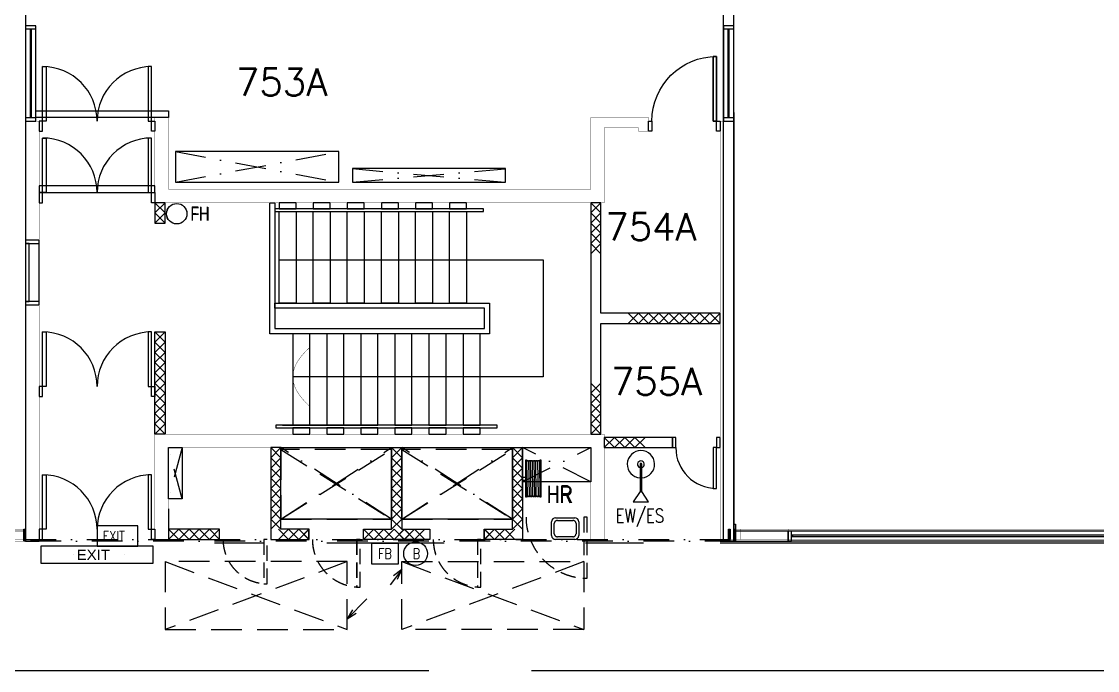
# Model space of a CAD drawing. Header units: millimetres. Extents: x -68474 to 336725, y -113450 to 40976.
# Drawn here: x 174740 to 190544, y -20125 to -10587 of the extents above; entities that cross this region are included whole.
import ezdxf

# ---------------------------------------------------------------- set-up
doc = ezdxf.new("R2010")
doc.units = ezdxf.units.MM
doc.header["$LTSCALE"] = 900
for name, pattern in [('s3152a$0$DASHDOT', [1, 0.5, -0.25, 0, -0.25]), ('s3152a$0$DASHED', [0.75, 0.5, -0.25]), ('s3152a$0$DOT', [0.25, 0, -0.25]), ('s3152a$0$HIDDEN', [0.375, 0.25, -0.125]), ('s5152a$0$DASHDOT', [1, 0.5, -0.25, 0, -0.25]), ('s5152a$0$DASHED', [0.75, 0.5, -0.25]), ('s5152a$0$HIDDEN', [0.375, 0.25, -0.125])]:
    doc.linetypes.add(name, pattern=pattern)
for name, color, linetype in [('s3152a$0$-3', 7, 'Continuous'), ('s3152a$0$-5', 7, 'Continuous'), ('s3152a$0$11', 14, 'Continuous'), ('s3152a$0$20', 7, 'Continuous'), ('s3152a$0$22', 2, 'Continuous'), ('s3152a$0$23', 7, 'Continuous'), ('s3152a$0$25', 7, 'Continuous'), ('s3152a$0$30', 7, 'Continuous'), ('s3152a$0$39', 7, 'Continuous'), ('s3152a$0$49', 7, 'Continuous'), ('s3152a$0$56', 7, 'Continuous'), ('s3152a$0$7', 7, 'Continuous'), ('s5152a$0$11', 7, 'Continuous'), ('s5152a$0$20', 7, 'Continuous'), ('s5152a$0$22', 7, 'Continuous'), ('s5152a$0$23', 7, 'Continuous'), ('s5152a$0$25', 7, 'Continuous'), ('s5152a$0$30', 7, 'Continuous'), ('s5152a$0$48', 2, 'Continuous'), ('s5152a$0$49', 7, 'Continuous'), ('s5152a$0$56', 7, 'Continuous'), ('s5152a$0$7', 7, 'Continuous'), ('s5152a$0$ROOM-NO', 4, 'Continuous')]:
    doc.layers.add(name, color=color, linetype=linetype)
doc.styles.add('s3152a$0$STANDARD', font='txt')
doc.styles.add('s5152a$0$STANDARD', font='SIMPLEX')

# ---------------------------------------------------------------- blocks, each defined once
blk = doc.blocks.new('s3152a$0$EJW')
at = {"layer": 's3152a$0$20', "color": 1, "linetype": 'Continuous'}
blk.add_lwpolyline([(0, 0), (0, 0.15), (0.025, 0.15), (0.025, 0), (0, 0), (0.025, 0.025), (0.025, 0.05), (0, 0.025), (0, 0.05), (0.025, 0.075), (0.025, 0.1), (0, 0.075), (0, 0.1), (0.025, 0.125), (0.025, 0.15), (0, 0.125)], dxfattribs=at)
blk = doc.blocks.new('s3152a$0$H1200')
at = {"layer": 's3152a$0$22', "color": 1, "linetype": 'Continuous'}
for points in [[(0, 0), (0.15, 0.15), (0.3, 0), (0.45, 0.15), (0.6, 0), (0.75, 0.15), (0.9, 0), (1.05, 0.15), (1.2, 0)], [(0, 0.15), (0.15, 0), (0.3, 0.15), (0.45, 0), (0.6, 0.15), (0.75, 0), (0.9, 0.15), (1.05, 0), (1.2, 0.15)]]:
    blk.add_lwpolyline(points, dxfattribs=at)
blk = doc.blocks.new('s3152a$0$D700B')
at = {"layer": 's3152a$0$30', "linetype": 'Continuous'}
for points in [[(0.05, 0.15), (0.1, 0.15), (0.1, 0.75), (0.05, 0.75)], [(0, 0), (0.05, 0), (0.05, 0.15), (0, 0.15)], [(0.65, 0), (0.7, 0), (0.7, 0.15), (0.65, 0.15)]]:
    blk.add_lwpolyline(points, close=True, dxfattribs=at)
blk.add_arc((0.05, 0.15), 0.6, 0, 90, dxfattribs=at)
blk = doc.blocks.new('s3152a$0$H900')
at = {"layer": 's3152a$0$22', "color": 1, "linetype": 'Continuous'}
for points in [[(0, 0), (0.15, 0.15), (0.3, 0), (0.45, 0.15), (0.6, 0), (0.75, 0.15), (0.9, 0)], [(0, 0.15), (0.15, 0), (0.3, 0.15), (0.45, 0), (0.6, 0.15), (0.75, 0), (0.9, 0.15)]]:
    blk.add_lwpolyline(points, dxfattribs=at)
blk = doc.blocks.new('s3152a$0$D1700B')
at = {"layer": 's3152a$0$30', "color": 14, "linetype": 'Continuous'}
for points in [[(0, 0), (0.05, 0), (0.05, 0.95), (0.1, 0.95), (0.1, 0.15), (0, 0.15), (0, 0)], [(1.7, 0), (1.65, 0), (1.65, 0.95), (1.6, 0.95), (1.6, 0.15), (1.7, 0.15), (1.7, 0)]]:
    blk.add_lwpolyline(points, dxfattribs=at)
for centre, start, end in [((0.05, 0.15), 0, 90), ((1.650003, 0.15), 90, 180)]:
    blk.add_arc(centre, 0.800001, start, end, dxfattribs=at)
blk = doc.blocks.new('s3152a$0$H750')
at = {"layer": 's3152a$0$22', "color": 11, "linetype": 'Continuous'}
for points in [[(0, 0.15), (0.15, 0), (0.3, 0.15), (0.45, 0), (0.6, 0.15), (0.75, 0)], [(0, 0), (0.15, 0.15), (0.3, 0), (0.45, 0.15), (0.6, 0), (0.75, 0.15)]]:
    blk.add_lwpolyline(points, dxfattribs=at)
blk = doc.blocks.new('s3152a$0$H450')
at = {"layer": 's3152a$0$22', "color": 1, "linetype": 'Continuous'}
for points in [[(0, 0.15), (0.15, 0), (0.3, 0.15), (0.45, 0)], [(0, 0), (0.15, 0.15), (0.3, 0), (0.45, 0.15)]]:
    blk.add_lwpolyline(points, dxfattribs=at)
blk = doc.blocks.new('s3152a$0$EXIT')
at = {"layer": 's3152a$0$39', "color": 1, "linetype": 'Continuous'}
blk.add_lwpolyline([(-0.825, -0.25), (0.825, -0.25), (0.825, 0), (-0.825, 0)], close=True, dxfattribs=at)
at = {"layer": 's3152a$0$39', "color": 1, "linetype": 's3152a$0$DOT'}
for centre in [(-0.375001, -0.125), (0.375001, -0.125)]:
    blk.add_circle(centre, 0.025, dxfattribs=at)
at = {"layer": 's3152a$0$39', "color": 1, "linetype": 'Continuous', "style": 's3152a$0$STANDARD', "width": 1.1}
blk.add_text('EXIT', height=0.15, dxfattribs=at).set_placement((-0.3001, -0.2))
blk = doc.blocks.new('s3152a$0$CSINK')
at = {"layer": 's3152a$0$49', "color": 2, "linetype": 'Continuous'}
for p, q in [((0.075, 0.4), (0.425, 0.4)), ((0, 0.075), (0, 0.325)), ((0.05, 0.1062), (0.05, 0.2938)), ((0.11, 0.35), (0.39, 0.35)), ((0.45, 0.2938), (0.45, 0.1062)), ((0.5, 0.325), (0.5, 0.075)), ((0.425, 0), (0.075, 0)), ((0.39, 0.05), (0.11, 0.05))]:
    blk.add_line(p, q, dxfattribs=at)
for points in [[(0.11, 0.350001, 0.03065), (0.102177, 0.349519, 0.030839), (0.094471, 0.348084, 0.030964), (0.08706, 0.345725, 0.031496), (0.08, 0.342465, 0.031724), (0.0735, 0.338393, 0.032492), (0.067574, 0.333525, 0.032773), (0.06242, 0.328016, 0.033593), (0.058039, 0.321876, 0.033855), (0.054579, 0.315296, 0.034491), (0.052045, 0.308309, 0.03465), (0.050517, 0.301101, 0.034891), (0.05, 0.29375)], [(0.450001, 0.29375, 0.034891), (0.449484, 0.301101, 0.03465), (0.447956, 0.308309, 0.034491), (0.445422, 0.315296, 0.033855), (0.441962, 0.321876, 0.033593), (0.437581, 0.328016, 0.032773), (0.432427, 0.333525, 0.032492), (0.426501, 0.338393, 0.031724), (0.420001, 0.342465, 0.031496), (0.412941, 0.345725, 0.030964), (0.40553, 0.348084, 0.030839), (0.397824, 0.349519, 0.03065), (0.390001, 0.350001)], [(0.05, 0.10625, 0.034891), (0.050517, 0.0989, 0.03465), (0.052045, 0.091692, 0.034491), (0.054579, 0.084704, 0.033855), (0.058039, 0.078125, 0.033593), (0.06242, 0.071985, 0.032773), (0.067574, 0.066475, 0.032492), (0.0735, 0.061608, 0.031724), (0.08, 0.057536, 0.031496), (0.08706, 0.054276, 0.030964), (0.094471, 0.051917, 0.030839), (0.102177, 0.050482, 0.03065), (0.11, 0.05)], [(0.390001, 0.05, 0.03065), (0.397824, 0.050482, 0.030839), (0.40553, 0.051917, 0.030964), (0.412941, 0.054276, 0.031496), (0.420001, 0.057536, 0.031724), (0.426501, 0.061608, 0.032492), (0.432427, 0.066475, 0.032773), (0.437581, 0.071985, 0.033593), (0.441962, 0.078125, 0.033855), (0.445422, 0.084704, 0.034491), (0.447956, 0.091692, 0.03465), (0.449484, 0.0989, 0.034891), (0.450001, 0.10625)]]:
    blk.add_lwpolyline(points, format="xyb", dxfattribs=at)
for centre, start, end in [((0.075, 0.325001), 90, 180), ((0.425001, 0.325001), 0, 90), ((0.075, 0.075), 180, 270), ((0.425001, 0.075), 270, 0)]:
    blk.add_arc(centre, 0.075, start, end, dxfattribs=at)
blk = doc.blocks.new('s3152a$0$HR')
at = {"layer": 's3152a$0$56', "color": 1, "linetype": 's3152a$0$HIDDEN'}
for p, q in [((-0.3, 0), (0.3, 0)), ((0.249, -0.0595), (-0.2491, -0.0671)), ((0.249, -0.0863), (-0.2491, -0.0939)), ((0.249, -0.1131), (-0.2491, -0.1207)), ((0.249, -0.1399), (-0.2491, -0.1475)), ((0.249, -0.1667), (-0.2491, -0.1743)), ((-0.2491, -0.201), (0.249, -0.1934)), ((0.249, -0.2202), (-0.2491, -0.2278)), ((0.249, -0.247), (-0.2491, -0.2546))]:
    blk.add_line(p, q, dxfattribs=at)
for points in [[(-0.275, -0.0575), (-0.275, -0.045), (0.275, -0.045), (0.275, -0.0575)], [(0.02, -0.0001), (0.02, -0.045), (-0.03, -0.045), (-0.03, -0.0001)], [(0.275, -0.2575), (0.275, -0.27), (-0.275, -0.27), (-0.275, -0.2575)]]:
    blk.add_lwpolyline(points, close=True, dxfattribs=at)
for centre, start, end in [((-0.2491, -0.08055), 89.999978, 269.999972), ((-0.2491, -0.107336), 89.999978, 269.999972), ((-0.2491, -0.134122), 89.999978, 269.999972), ((-0.2491, -0.160907), 89.999978, 269.999972), ((0.249, -0.07295), 270.000028, 90.000022), ((0.249, -0.099736), 270.000028, 90.000022), ((0.249, -0.126522), 270.000028, 90.000022), ((0.249, -0.153307), 270.000028, 90.000022), ((-0.2491, -0.187693), 89.999978, 269.999972), ((-0.2491, -0.214479), 89.999978, 269.999972), ((-0.2491, -0.241265), 89.999978, 269.999972), ((0.249, -0.180093), 270.000028, 90.000022), ((0.249, -0.206879), 270.000028, 90.000022), ((0.249, -0.233665), 270.000028, 90.000022)]:
    blk.add_arc(centre, 0.013393, start, end, dxfattribs=at)
blk = doc.blocks.new('s3152a$0$ARROW')
at = {"layer": 's3152a$0$25', "color": 10, "linetype": 'Continuous', "const_width": 0.005}
blk.add_lwpolyline([(-0.433, 0.25, 0.071801), (-0.238084, 0.077755, 0.141961), (0, 0, 0.141961), (0.238084, 0.077755, 0.071801), (0.433, 0.25)], format="xyb", dxfattribs=at)
blk = doc.blocks.new('s3152a$0$CHAT15')
at = {"layer": 's3152a$0$22', "color": 14, "linetype": 'Continuous'}
for points in [[(0, 0), (0.15, 0.15), (0.3, 0), (0.45, 0.15), (0.6, 0), (0.75, 0.15)], [(0, 0.15), (0.15, 0), (0.3, 0.15), (0.45, 0), (0.6, 0.15), (0.75, 0)]]:
    blk.add_lwpolyline(points, dxfattribs=at)
blk = doc.blocks.new('s3152a$0$H1350')
at = {"layer": 's3152a$0$22', "color": 1, "linetype": 'Continuous'}
for points in [[(0, 0), (0.15, 0.15), (0.3, 0), (0.45, 0.15), (0.6, 0), (0.75, 0.15), (0.9, 0), (1.05, 0.15), (1.2, 0), (1.35, 0.15)], [(0, 0.15), (0.15, 0), (0.3, 0.15), (0.45, 0), (0.6, 0.15), (0.75, 0), (0.9, 0.15), (1.05, 0), (1.2, 0.15), (1.35, 0)]]:
    blk.add_lwpolyline(points, dxfattribs=at)
blk = doc.blocks.new('s3152a$0$FH')
at = {"layer": 's3152a$0$56', "color": 1, "linetype": 'Continuous'}
blk.add_circle((0, 0), 0.15, dxfattribs=at)
at = {"layer": 's3152a$0$56', "color": 1, "linetype": 'Continuous', "style": 's3152a$0$STANDARD', "width": 0.8}
blk.add_text('FH', height=0.2, dxfattribs=at).set_placement((0.2, -0.1))
blk = doc.blocks.new('s3152a$0$H300')
at = {"layer": 's3152a$0$22', "color": 1, "linetype": 'Continuous'}
for points in [[(0, 0), (0.15, 0.15), (0.3, 0)], [(0, 0.15), (0.15, 0), (0.3, 0.15)]]:
    blk.add_lwpolyline(points, dxfattribs=at)
blk = doc.blocks.new('s3152a$0$WIN')
at = {"layer": 's3152a$0$23', "color": 14, "linetype": 'Continuous'}
for points in [[(0, 0), (1.4, 0), (1.4, 0.15), (0, 0.15)], [(0.05, 0), (1.35, 0), (1.35, 0.15), (0.05, 0.15)], [(0.05, 0.08), (1.35, 0.08), (1.35, 0.07), (0.05, 0.07)]]:
    blk.add_lwpolyline(points, close=True, dxfattribs=at)
blk = doc.blocks.new('s3152a$0$D1050B')
at = {"layer": 's3152a$0$30', "linetype": 'Continuous'}
for points in [[(0.05, 0.15), (0.1, 0.15), (0.1, 1.1), (0.05, 1.1)], [(0, 0), (0.05, 0), (0.05, 0.15), (0, 0.15)], [(1, 0), (1.05, 0), (1.05, 0.15), (1, 0.15)]]:
    blk.add_lwpolyline(points, close=True, dxfattribs=at)
blk.add_arc((0.05, 0.15), 0.95, 0, 90, dxfattribs=at)
blk = doc.blocks.new('s3152a')
at = {"layer": 's3152a$0$-3', "color": 92, "linetype": 'Continuous'}
blk.add_line((185200, -11925), (185200, -18225), dxfattribs=at)
at = {"layer": 's3152a$0$-5', "color": 144, "linetype": 'Continuous'}
for p, q in [((196550, -18075), (186050, -18075)), ((196550, -18138), (186050, -18138)), ((196550, -18162), (186050, -18162)), ((186070, -18162), (186070, -18138)), ((196550, -18225), (186000, -18225))]:
    blk.add_line(p, q, dxfattribs=at)
blk.add_lwpolyline([(186000, -18225), (186050, -18225), (186050, -18075), (186000, -18075)], close=True, dxfattribs=at)
at = {"layer": 's3152a$0$11', "color": 14, "linetype": 'Continuous'}
for p, q in [((174800, -10275), (174800, -18225)), ((185050, -18200), (185050, -10275)), ((185200, -18075), (185200, -10275)), ((186000, -18075), (185200, -18075)), ((186000, -18225), (186000, -18075)), ((174800, -18200), (175000, -18200)), ((174800, -18225), (175000, -18225)), ((185000, -18225), (186000, -18225))]:
    blk.add_line(p, q, dxfattribs=at)
at = {"layer": 's3152a$0$11', "color": 4, "linetype": 'Continuous'}
blk.add_line((174800, -10275), (174800, -18225), dxfattribs=at)
at = {"layer": 's3152a$0$11', "color": 14, "linetype": 's3152a$0$DASHDOT'}
for p, q in [((177000, -12950), (179400, -12500)), ((177000, -12500), (179400, -12950)), ((179600, -12950), (181850, -12750)), ((179600, -12750), (181850, -12950))]:
    blk.add_line(p, q, dxfattribs=at)
at = {"layer": 's3152a$0$11', "color": 14, "linetype": 'Continuous', "const_width": 5}
for points in [[(183950, -12200), (183950, -12000), (183100, -12000), (183100, -13050), (182100, -13050), (181950, -13050), (176900, -13050), (176900, -12000), (176700, -12000), (176700, -13250), (183300, -13250), (183300, -12150), (183800, -12150), (183800, -12200), (183950, -12200)], [(174775, -18225), (174775, -18075), (174050, -18075), (174050, -18225), (174775, -18225)]]:
    blk.add_lwpolyline(points, dxfattribs=at)
for points in [[(174800, -13800), (175000, -13800), (175000, -12050), (174800, -12050)], [(174800, -18200), (175000, -18200), (175000, -14750), (174800, -14750)], [(176700, -18200), (176900, -18200), (176900, -16850), (183100, -16850), (183100, -18200), (183300, -18200), (183300, -16650), (176700, -16650)]]:
    blk.add_lwpolyline(points, close=True, dxfattribs=at)
at = {"layer": 's3152a$0$11', "color": 2, "linetype": 'Continuous'}
for points in [[(177000, -12950), (179400, -12950), (179400, -12500), (177000, -12500)], [(179600, -12950), (181850, -12950), (181850, -12750), (179600, -12750)]]:
    blk.add_lwpolyline(points, close=True, dxfattribs=at)
at = {"layer": 's3152a$0$11', "color": 14, "linetype": 'Continuous'}
for points in [[(176850, -13250), (176700, -13250), (176700, -13550), (176850, -13550)], [(183250, -13250), (183100, -13250), (183100, -16650), (183250, -16650), (183250, -15025), (185000, -15025), (185000, -14875), (183250, -14875)], [(176700, -15150), (176850, -15150), (176850, -16650), (176700, -16650)], [(183300, -16850), (184300, -16850), (184300, -16700), (183300, -16700)], [(178550, -18200), (178963, -18200), (178963, -18050), (178550, -18050), (178550, -16850), (178400, -16850), (178400, -18050), (178400, -18050), (178400, -18200), (178400, -18200)], [(180738, -18200), (179763, -18200), (179763, -18050), (180175, -18050), (180175, -18050), (180175, -16850), (180325, -16850), (180325, -18050), (180738, -18050)], [(181950, -18200), (181538, -18200), (181538, -18050), (181950, -18050), (181950, -16850), (182100, -16850), (182100, -18050), (182100, -18050), (182100, -18200), (182100, -18200)], [(176900, -18200), (177650, -18200), (177650, -18050), (176900, -18050)]]:
    blk.add_lwpolyline(points, close=True, dxfattribs=at)
at = {"layer": 's3152a$0$20', "color": 14, "linetype": 'Continuous', "const_width": 5}
blk.add_lwpolyline([(185225, -18225), (198775, -18225), (198775, -18075), (185225, -18075)], close=True, dxfattribs=at)
at = {"layer": 's3152a$0$22', "color": 14, "linetype": 'Continuous'}
for points in [[(183300, -16850), (183450, -16700), (183600, -16850), (183750, -16700), (183900, -16850)], [(183300, -16700), (183450, -16850), (183600, -16700), (183750, -16850), (183900, -16700)]]:
    blk.add_lwpolyline(points, dxfattribs=at)
at = {"layer": 's3152a$0$23', "color": 14, "linetype": 'Continuous'}
blk.add_line((175000, -14700), (175000, -13850), dxfattribs=at)
at = {"layer": 's3152a$0$23', "color": 14, "linetype": 's3152a$0$DASHDOT'}
for p, q in [((177100, -17600), (176900, -16850)), ((177100, -16850), (176900, -17600)), ((180175, -17900), (178550, -16850)), ((178550, -17900), (180175, -16850)), ((181950, -17900), (180325, -16850)), ((180325, -17900), (181950, -16850)), ((183100, -17350), (182100, -16850)), ((182100, -17350), (183100, -16850))]:
    blk.add_line(p, q, dxfattribs=at)
at = {"layer": 's3152a$0$23', "color": 14, "linetype": 'Continuous'}
for points in [[(174800, -13850), (175000, -13850), (175000, -13800), (174800, -13800)], [(174800, -14700), (174850, -14700), (174850, -13850), (174800, -13850)], [(174800, -14750), (175000, -14750), (175000, -14700), (174800, -14700)]]:
    blk.add_lwpolyline(points, close=True, dxfattribs=at)
at = {"layer": 's3152a$0$23', "color": 2, "linetype": 'Continuous'}
for points in [[(176900, -16850), (177100, -16850), (177100, -17600), (176900, -17600)], [(178550, -16850), (180175, -16850), (180175, -17900), (178550, -17900)], [(180325, -16850), (181950, -16850), (181950, -17900), (180325, -17900)], [(182100, -16850), (183100, -16850), (183100, -17350), (182100, -17350)]]:
    blk.add_lwpolyline(points, close=True, dxfattribs=at)
at = {"layer": 's3152a$0$25', "color": 14, "linetype": 'Continuous'}
blk.add_line((178575, -16520), (179863, -16520), dxfattribs=at)
at = {"layer": 's3152a$0$25', "color": 2, "linetype": 's3152a$0$DASHED'}
for p, q in [((178550, -17900), (180175, -16875)), ((178550, -16875), (180175, -17900)), ((180325, -17900), (181950, -16875)), ((180325, -16875), (181950, -17900))]:
    blk.add_line(p, q, dxfattribs=at)
at = {"layer": 's3152a$0$25', "color": 10, "linetype": 'Continuous'}
for points in [[(178385, -13250), (178460, -13250), (178460, -15100), (181540, -15100), (181540, -14800), (178460, -14800), (178460, -14725), (181615, -14725), (181615, -15175), (178385, -15175)], [(178775, -13250), (178525, -13250), (178525, -13340), (178775, -13340)], [(179275, -13250), (179025, -13250), (179025, -13340), (179275, -13340)], [(179775, -13250), (179525, -13250), (179525, -13340), (179775, -13340)], [(180275, -13250), (180025, -13250), (180025, -13340), (180275, -13340)], [(180775, -13250), (180525, -13250), (180525, -13340), (180775, -13340)], [(181275, -13250), (181025, -13250), (181025, -13340), (181275, -13340)], [(178460, -13380), (181525, -13380), (181525, -13340), (178460, -13340)], [(178525, -13380), (178775, -13380), (178775, -14725), (178525, -14725)], [(179025, -13380), (179275, -13380), (179275, -14725), (179025, -14725)], [(179525, -13380), (179775, -13380), (179775, -14725), (179525, -14725)], [(180025, -13380), (180275, -13380), (180275, -14725), (180025, -14725)], [(180525, -13380), (180775, -13380), (180775, -14725), (180525, -14725)], [(181025, -13380), (181275, -13380), (181275, -14725), (181025, -14725)], [(178725, -16520), (178975, -16520), (178975, -15175), (178725, -15175)], [(179225, -16520), (179475, -16520), (179475, -15175), (179225, -15175)], [(179725, -16520), (179975, -16520), (179975, -15175), (179725, -15175)], [(180225, -16520), (180475, -16520), (180475, -15175), (180225, -15175)], [(180725, -16520), (180975, -16520), (180975, -15175), (180725, -15175)], [(181225, -16520), (181475, -16520), (181475, -15175), (181225, -15175)], [(181725, -16520), (178475, -16520), (178475, -16560), (181725, -16560)], [(178725, -16650), (178975, -16650), (178975, -16560), (178725, -16560)], [(179225, -16650), (179475, -16650), (179475, -16560), (179225, -16560)], [(179725, -16650), (179975, -16650), (179975, -16560), (179725, -16560)], [(180225, -16650), (180475, -16650), (180475, -16560), (180225, -16560)], [(180725, -16650), (180975, -16650), (180975, -16560), (180725, -16560)], [(181225, -16650), (181475, -16650), (181475, -16560), (181225, -16560)]]:
    blk.add_lwpolyline(points, close=True, dxfattribs=at)
blk.add_lwpolyline([(178525, -14090), (182400, -14090), (182400, -15810), (178725, -15810)], dxfattribs=at)
at = {"layer": 's3152a$0$25', "color": 2, "linetype": 's3152a$0$DASHED'}
for points in [[(180175, -16875), (178550, -16875), (178550, -17900), (180175, -17900)], [(181950, -16875), (180325, -16875), (180325, -17900), (181950, -17900)]]:
    blk.add_lwpolyline(points, close=True, dxfattribs=at)
at = {"layer": 's3152a$0$30', "color": 14, "linetype": 'Continuous'}
blk.add_line((176900, -17750), (176900, -18200), dxfattribs=at)
at = {"layer": 's3152a$0$30', "color": 7, "linetype": 's3152a$0$HIDDEN'}
blk.add_lwpolyline([(183050, -17870), (183000, -17870), (183000, -18770), (183050, -18770)], close=True, dxfattribs=at)
at = {"layer": 's3152a$0$30', "color": 14, "linetype": 's3152a$0$HIDDEN'}
for points in [[(178350, -18850), (178350, -18200), (178300, -18200), (178300, -18850)], [(179713, -18900), (179713, -18200), (179663, -18200), (179663, -18900)], [(181488, -18900), (181488, -18200), (181438, -18200), (181438, -18900)]]:
    blk.add_lwpolyline(points, close=True, dxfattribs=at)
at = {"layer": 's3152a$0$30', "color": 7, "linetype": 's3152a$0$HIDDEN'}
blk.add_arc((183050, -17870), 900, 180, 270, dxfattribs=at)
at = {"layer": 's3152a$0$30', "color": 14, "linetype": 's3152a$0$HIDDEN'}
for centre, radius in [((178350, -18200), 650), ((179713, -18200), 700), ((181488, -18200), 700)]:
    blk.add_arc(centre, radius, 180, 270, dxfattribs=at)
at = {"layer": 's3152a$0$7', "color": 1, "linetype": 's3152a$0$DASHDOT'}
blk.add_lwpolyline([(174775, -18050), (174800, -18050), (174800, -18200), (185200, -18200), (185200, -17975), (185225, -17975), (185225, -18225), (174775, -18225)], close=True, dxfattribs=at)
at = {"zscale": 1000}
for name, p, xscale, yscale, rotation in [('s3152a$0$WIN', (174950, -12050), 999.9979999999996, 999.9979999999996, 90), ('s3152a$0$WIN', (185200, -12050), 999.9979999999996, 999.9979999999996, 90), ('s3152a$0$D1050B', (185000, -12200), 999.9980000000214, -999.9979999999996, 180), ('s3152a$0$H300', (176850, -13550), 999.9979999999996, 999.9979999999996, 90), ('s3152a$0$CHAT15', (183100, -13250), 999.9979999999996, 999.9979999999996, 270), ('s3152a$0$CHAT15', (176700, -15150), 999.9979999999996, 999.9979999999996, 270), ('s3152a$0$ARROW', (178725, -15810), 999.9979999999996, 999.9979999999996, 270), ('s3152a$0$CHAT15', (176850, -16650), 999.9979999999996, 999.9979999999996, 90), ('s3152a$0$CHAT15', (183250, -16650), 999.9979999999996, 999.9979999999996, 90), ('s3152a$0$D700B', (185000, -16700), 999.9980000000214, 999.9980000000214, 180), ('s3152a$0$H1200', (178550, -18050), 999.9979999999996, 999.9979999999996, 90), ('s3152a$0$H1200', (180325, -18050), 999.9979999999996, 999.9979999999996, 90), ('s3152a$0$H1200', (182100, -18050), 999.9979999999996, 999.9979999999996, 90), ('s3152a$0$HR', (182100, -17305), 999.9979999999996, 999.9979999999996, 90), ('s3152a$0$H450', (178963, -18050), 999.9980000000214, 999.9980000000214, 180)]:
    blk.add_blockref(name, p, dxfattribs=dict(at, xscale=xscale, yscale=yscale, rotation=rotation))
for name, p, xscale, yscale in [('s3152a$0$D1700B', (175000, -12200), 999.9980000000214, 999.9980000000214), ('s3152a$0$D1700B', (175000, -13250), 999.9980000000214, 999.9980000000214), ('s3152a$0$FH', (177020, -13412), 999.9980000000214, 999.9980000000214), ('s3152a$0$H1350', (183650, -15025), 999.9980000000214, 999.9980000000214), ('s3152a$0$D1700B', (175000, -16100), 999.9980000000214, 999.9980000000214), ('s3152a$0$D1700B', (175000, -18200), 999.9980000000214, 999.9980000000214), ('s3152a$0$CSINK', (182525, -18200), 799.9969999999739, 799.9969999999739), ('s3152a$0$EJW', (174775, -18200), 999.9980000000214, 999.9980000000214), ('s3152a$0$EJW', (174775, -18200), 999.9980000000214, 999.9980000000214), ('s3152a$0$EJW', (174775, -18225), 999.9979999999999, 999.9979999999999), ('s3152a$0$H750', (176900, -18200), 999.9980000000214, 999.9980000000214), ('s3152a$0$H900', (179763, -18200), 999.9980000000214, 999.9980000000214), ('s3152a$0$H450', (181538, -18200), 999.9980000000214, 999.9980000000214), ('s3152a$0$EJW', (185125, -18200), 999.9980000000214, 999.9980000000214), ('s3152a$0$EJW', (185200, -18200), 999.9980000000214, 999.9980000000214), ('s3152a$0$EJW', (185200, -18225), 999.9979999999999, 999.9979999999999), ('s3152a$0$EXIT', (175850, -18300), 999.9980000000214, 999.9980000000214)]:
    blk.add_blockref(name, p, dxfattribs=dict(at, xscale=xscale, yscale=yscale))
at = {"layer": 's3152a$0$56', "color": 1, "linetype": 'Continuous', "style": 's3152a$0$STANDARD', "width": 0.8}
blk.add_text('HR', height=250, dxfattribs=at).set_placement((182455, -17662))
blk = doc.blocks.new('s5152a$0$EXIT')
at = {"layer": 's5152a$0$56', "color": 1, "linetype": 'Continuous'}
blk.add_lwpolyline([(0, 0), (0.6, 0), (0.6, 0.3), (0, 0.3)], close=True, dxfattribs=at)
at = {"layer": 's5152a$0$56', "color": 1, "linetype": 'Continuous', "style": 's5152a$0$STANDARD', "width": 0.8}
blk.add_text('EXIT', height=0.15, dxfattribs=at).set_placement((0.0816, 0.0747))
blk = doc.blocks.new('s5152a$0$FBB')
at = {"layer": 's5152a$0$56', "color": 1, "linetype": 'Continuous'}
blk.add_lwpolyline([(0, 0), (0.4, 0), (0.4, 0.3), (0, 0.3)], close=True, dxfattribs=at)
blk.add_circle((0.649901, 0.1497), 0.175, dxfattribs=at)
at = {"layer": 's5152a$0$56', "color": 1, "linetype": 'Continuous', "style": 's5152a$0$STANDARD', "width": 0.8}
for s, p in [('FB', (0.1007, 0.0747)), ('B', (0.6102, 0.0747))]:
    blk.add_text(s, height=0.15, dxfattribs=at).set_placement(p)
blk = doc.blocks.new('s5152a$0$CSINK')
at = {"layer": 's5152a$0$49', "color": 2, "linetype": 'Continuous'}
for p, q in [((0.075, 0.4), (0.425, 0.4)), ((0, 0.075), (0, 0.325)), ((0.05, 0.1062), (0.05, 0.2938)), ((0.11, 0.35), (0.39, 0.35)), ((0.45, 0.2938), (0.45, 0.1062)), ((0.5, 0.325), (0.5, 0.075)), ((0.425, 0), (0.075, 0)), ((0.39, 0.05), (0.11, 0.05))]:
    blk.add_line(p, q, dxfattribs=at)
for points in [[(0.11, 0.350001, 0.03065), (0.102177, 0.349519, 0.030839), (0.094471, 0.348084, 0.030964), (0.08706, 0.345725, 0.031496), (0.08, 0.342465, 0.031724), (0.0735, 0.338393, 0.032492), (0.067574, 0.333525, 0.032773), (0.06242, 0.328016, 0.033593), (0.058039, 0.321876, 0.033855), (0.054579, 0.315296, 0.034491), (0.052045, 0.308309, 0.03465), (0.050517, 0.301101, 0.034891), (0.05, 0.29375)], [(0.450001, 0.29375, 0.034891), (0.449484, 0.301101, 0.03465), (0.447956, 0.308309, 0.034491), (0.445422, 0.315296, 0.033855), (0.441962, 0.321876, 0.033593), (0.437581, 0.328016, 0.032773), (0.432427, 0.333525, 0.032492), (0.426501, 0.338393, 0.031724), (0.420001, 0.342465, 0.031496), (0.412941, 0.345725, 0.030964), (0.40553, 0.348084, 0.030839), (0.397824, 0.349519, 0.03065), (0.390001, 0.350001)], [(0.05, 0.10625, 0.034891), (0.050517, 0.0989, 0.03465), (0.052045, 0.091692, 0.034491), (0.054579, 0.084704, 0.033855), (0.058039, 0.078125, 0.033593), (0.06242, 0.071985, 0.032773), (0.067574, 0.066475, 0.032492), (0.0735, 0.061608, 0.031724), (0.08, 0.057536, 0.031496), (0.08706, 0.054276, 0.030964), (0.094471, 0.051917, 0.030839), (0.102177, 0.050482, 0.03065), (0.11, 0.05)], [(0.390001, 0.05, 0.03065), (0.397824, 0.050482, 0.030839), (0.40553, 0.051917, 0.030964), (0.412941, 0.054276, 0.031496), (0.420001, 0.057536, 0.031724), (0.426501, 0.061608, 0.032492), (0.432427, 0.066475, 0.032773), (0.437581, 0.071985, 0.033593), (0.441962, 0.078125, 0.033855), (0.445422, 0.084704, 0.034491), (0.447956, 0.091692, 0.03465), (0.449484, 0.0989, 0.034891), (0.450001, 0.10625)]]:
    blk.add_lwpolyline(points, format="xyb", dxfattribs=at)
for centre, start, end in [((0.075, 0.325001), 90, 180), ((0.425001, 0.325001), 0, 90), ((0.075, 0.075), 180, 270), ((0.425001, 0.075), 270, 0)]:
    blk.add_arc(centre, 0.075, start, end, dxfattribs=at)
blk = doc.blocks.new('s5152a$0$ARROW')
at = {"layer": 's5152a$0$25', "color": 10, "linetype": 'Continuous', "const_width": 0.005}
blk.add_lwpolyline([(-0.433, 0.25, 0.071801), (-0.238084, 0.077755, 0.141961), (0, 0, 0.141961), (0.238084, 0.077755, 0.071801), (0.433, 0.25)], format="xyb", dxfattribs=at)
blk = doc.blocks.new('s5152a$0$CHAT15')
at = {"layer": 's5152a$0$22', "color": 14, "linetype": 'Continuous'}
for points in [[(0, 0), (0.15, 0.15), (0.3, 0), (0.45, 0.15), (0.6, 0), (0.75, 0.15)], [(0, 0.15), (0.15, 0), (0.3, 0.15), (0.45, 0), (0.6, 0.15), (0.75, 0)]]:
    blk.add_lwpolyline(points, dxfattribs=at)
blk = doc.blocks.new('s5152a$0$D1700B')
at = {"layer": 's5152a$0$30', "color": 14, "linetype": 'Continuous'}
for points in [[(0, 0), (0.05, 0), (0.05, 0.95), (0.1, 0.95), (0.1, 0.15), (0, 0.15), (0, 0)], [(1.7, 0), (1.65, 0), (1.65, 0.95), (1.6, 0.95), (1.6, 0.15), (1.7, 0.15), (1.7, 0)]]:
    blk.add_lwpolyline(points, dxfattribs=at)
for centre, start, end in [((0.05, 0.15), 0, 90), ((1.650003, 0.15), 90, 180)]:
    blk.add_arc(centre, 0.800001, start, end, dxfattribs=at)
blk = doc.blocks.new('s5152a$0$EJW')
at = {"layer": 's5152a$0$20', "color": 1, "linetype": 'Continuous'}
blk.add_lwpolyline([(0, 0), (0, 0.15), (0.025, 0.15), (0.025, 0), (0, 0), (0.025, 0.025), (0.025, 0.05), (0, 0.025), (0, 0.05), (0.025, 0.075), (0.025, 0.1), (0, 0.075), (0, 0.1), (0.025, 0.125), (0.025, 0.15), (0, 0.125)], dxfattribs=at)
blk = doc.blocks.new('s5152a$0$H750')
at = {"layer": 's5152a$0$22', "color": 11, "linetype": 'Continuous'}
for points in [[(0, 0.15), (0.15, 0), (0.3, 0.15), (0.45, 0), (0.6, 0.15), (0.75, 0)], [(0, 0), (0.15, 0.15), (0.3, 0), (0.45, 0.15), (0.6, 0), (0.75, 0.15)]]:
    blk.add_lwpolyline(points, dxfattribs=at)
blk = doc.blocks.new('s5152a$0$H1200')
at = {"layer": 's5152a$0$22', "color": 1, "linetype": 'Continuous'}
for points in [[(0, 0), (0.15, 0.15), (0.3, 0), (0.45, 0.15), (0.6, 0), (0.75, 0.15), (0.9, 0), (1.05, 0.15), (1.2, 0)], [(0, 0.15), (0.15, 0), (0.3, 0.15), (0.45, 0), (0.6, 0.15), (0.75, 0), (0.9, 0.15), (1.05, 0), (1.2, 0.15)]]:
    blk.add_lwpolyline(points, dxfattribs=at)
blk = doc.blocks.new('s5152a$0$HR')
at = {"layer": 's5152a$0$56', "color": 1, "linetype": 's5152a$0$HIDDEN'}
for p, q in [((-0.3, 0), (0.3, 0)), ((0.249, -0.0595), (-0.2491, -0.0671)), ((0.249, -0.0863), (-0.2491, -0.0939)), ((0.249, -0.1131), (-0.2491, -0.1207)), ((0.249, -0.1399), (-0.2491, -0.1475)), ((0.249, -0.1667), (-0.2491, -0.1743)), ((-0.2491, -0.201), (0.249, -0.1934)), ((0.249, -0.2202), (-0.2491, -0.2278)), ((0.249, -0.247), (-0.2491, -0.2546))]:
    blk.add_line(p, q, dxfattribs=at)
for points in [[(-0.275, -0.0575), (-0.275, -0.045), (0.275, -0.045), (0.275, -0.0575)], [(0.02, -0.0001), (0.02, -0.045), (-0.03, -0.045), (-0.03, -0.0001)], [(0.275, -0.2575), (0.275, -0.27), (-0.275, -0.27), (-0.275, -0.2575)]]:
    blk.add_lwpolyline(points, close=True, dxfattribs=at)
for centre, start, end in [((-0.2491, -0.08055), 89.999978, 269.999972), ((-0.2491, -0.107336), 89.999978, 269.999972), ((-0.2491, -0.134122), 89.999978, 269.999972), ((-0.2491, -0.160907), 89.999978, 269.999972), ((0.249, -0.07295), 270.000028, 90.000022), ((0.249, -0.099736), 270.000028, 90.000022), ((0.249, -0.126522), 270.000028, 90.000022), ((0.249, -0.153307), 270.000028, 90.000022), ((-0.2491, -0.187693), 89.999978, 269.999972), ((-0.2491, -0.214479), 89.999978, 269.999972), ((-0.2491, -0.241265), 89.999978, 269.999972), ((0.249, -0.180093), 270.000028, 90.000022), ((0.249, -0.206879), 270.000028, 90.000022), ((0.249, -0.233665), 270.000028, 90.000022)]:
    blk.add_arc(centre, 0.013393, start, end, dxfattribs=at)
blk = doc.blocks.new('s5152a$0$H900')
at = {"layer": 's5152a$0$22', "color": 1, "linetype": 'Continuous'}
for points in [[(0, 0), (0.15, 0.15), (0.3, 0), (0.45, 0.15), (0.6, 0), (0.75, 0.15), (0.9, 0)], [(0, 0.15), (0.15, 0), (0.3, 0.15), (0.45, 0), (0.6, 0.15), (0.75, 0), (0.9, 0.15)]]:
    blk.add_lwpolyline(points, dxfattribs=at)
blk = doc.blocks.new('s5152a$0$H450')
at = {"layer": 's5152a$0$22', "color": 10, "linetype": 'Continuous'}
for points in [[(0, 0), (0.15, 0.15), (0.3, 0), (0.45, 0.15)], [(0, 0.15), (0.15, 0), (0.3, 0.15), (0.45, 0)]]:
    blk.add_lwpolyline(points, dxfattribs=at)
blk = doc.blocks.new('s5152a$0$EW$ES')
at = {"layer": 's5152a$0$56', "color": 10, "linetype": 'Continuous'}
blk.add_lwpolyline([(-0.0125, 0), (-0.0125, -0.4), (0.0125, -0.4), (0.0125, 0)], dxfattribs=at)
blk.add_lwpolyline([(-0.0125, -0.4), (-0.1125, -0.55), (0.1125, -0.55), (0.0125, -0.4)], close=True, dxfattribs=at)
for radius, start, end in [(0.2, 273.58332, 266.41668), (0.05, 284.47751, 255.52249), (0.0125, 0, 180)]:
    blk.add_arc((0, 0), radius, start, end, dxfattribs=at)
at = {"layer": 's5152a$0$56', "color": 10, "linetype": 'Continuous', "style": 's5152a$0$STANDARD', "width": 0.8}
blk.add_text('EW/ES', height=0.2, dxfattribs=at).set_placement((-0.371, -0.854))
blk = doc.blocks.new('s5152a$0$D700B')
at = {"layer": 's5152a$0$30', "linetype": 'Continuous'}
for points in [[(0.05, 0.15), (0.1, 0.15), (0.1, 0.75), (0.05, 0.75)], [(0, 0), (0.05, 0), (0.05, 0.15), (0, 0.15)], [(0.65, 0), (0.7, 0), (0.7, 0.15), (0.65, 0.15)]]:
    blk.add_lwpolyline(points, close=True, dxfattribs=at)
blk.add_arc((0.05, 0.15), 0.6, 0, 90, dxfattribs=at)
blk = doc.blocks.new('s5152a$0$H1350')
at = {"layer": 's5152a$0$48', "color": 1, "linetype": 'Continuous'}
for points in [[(0, 0), (0.15, 0.15), (0.3, 0), (0.45, 0.15), (0.6, 0), (0.75, 0.15), (0.9, 0), (1.05, 0.15), (1.2, 0), (1.35, 0.15)], [(0, 0.15), (0.15, 0), (0.3, 0.15), (0.45, 0), (0.6, 0.15), (0.75, 0), (0.9, 0.15), (1.05, 0), (1.2, 0.15), (1.35, 0)]]:
    blk.add_lwpolyline(points, dxfattribs=at)
blk = doc.blocks.new('s5152a$0$WIN')
at = {"layer": 's5152a$0$23', "color": 14, "linetype": 'Continuous'}
for points in [[(0, 0), (1.4, 0), (1.4, 0.15), (0, 0.15)], [(0.05, 0), (1.35, 0), (1.35, 0.15), (0.05, 0.15)], [(0.05, 0.08), (1.35, 0.08), (1.35, 0.07), (0.05, 0.07)]]:
    blk.add_lwpolyline(points, close=True, dxfattribs=at)
blk = doc.blocks.new('s5152a$0$H300')
at = {"layer": 's5152a$0$22', "color": 1, "linetype": 'Continuous'}
for points in [[(0, 0), (0.15, 0.15), (0.3, 0)], [(0, 0.15), (0.15, 0), (0.3, 0.15)]]:
    blk.add_lwpolyline(points, dxfattribs=at)
blk = doc.blocks.new('s5152a$0$FH')
at = {"layer": 's5152a$0$56', "color": 1, "linetype": 'Continuous'}
blk.add_circle((0, 0), 0.15, dxfattribs=at)
at = {"layer": 's5152a$0$56', "color": 1, "linetype": 'Continuous', "style": 's5152a$0$STANDARD', "width": 0.8}
blk.add_text('FH', height=0.2, dxfattribs=at).set_placement((0.2, -0.1))
blk = doc.blocks.new('s5152a$0$D1050B')
at = {"layer": 's5152a$0$30', "color": 14, "linetype": 'Continuous'}
blk.add_lwpolyline([(0.05, 0.15), (0.05, 1.1), (0.1, 1.1), (0.1, 0.15), (0, 0.15), (0, 0), (0.05, 0), (0.05, 0.15)], dxfattribs=at)
blk.add_lwpolyline([(1, 0), (1.05, 0), (1.05, 0.15), (1, 0.15)], close=True, dxfattribs=at)
blk.add_arc((0.05, 0.15), 0.95, 0, 90, dxfattribs=at)

msp = doc.modelspace()

# ---------------------------------------------------------------- linework, layer by layer
at = {"layer": 's5152a$0$11', "color": 14, "linetype": 's5152a$0$DASHDOT'}
for p, q in [((177000, -12499.9997), (179400, -12949.9997)), ((177000, -12949.9997), (179400, -12499.9997)), ((179600, -12749.9997), (181850, -12949.9997)), ((179600, -12949.9997), (181850, -12749.9997))]:
    msp.add_line(p, q, dxfattribs=at)
at = {"layer": 's5152a$0$11', "color": 14, "linetype": 'Continuous', "const_width": 5}
for points in [[(183950, -12199.9997), (183950, -11999.9997), (183100, -11999.9997), (183100, -13049.9997), (182100, -13049.9997), (181950, -13049.9997), (176900, -13049.9997), (176900, -11999.9997), (176700, -11999.9997), (176700, -13249.9997), (183300, -13249.9997), (183300, -12149.9997), (183800, -12149.9997), (183800, -12199.9997), (183950, -12199.9997)], [(174775.1, -18199.9997), (174775.1, -18049.9997), (174049.9, -18050.0997), (174049.9, -18200.0997), (174775.1, -18199.9997)]]:
    msp.add_lwpolyline(points, dxfattribs=at)
for points in [[(174800, -13800.0997), (175000, -13800.0997), (175000, -12049.9997), (174800, -12049.9997)], [(185999.9, -18200.0997), (185999.9, -18050.0997), (185200, -18050.0997), (185200, -12049.9997), (185000, -12049.9997), (185000, -18200.0997)], [(174800, -18199.9997), (175000, -18199.9997), (175000, -14750.0997), (174800, -14750.0997)], [(176700, -18199.9997), (176900, -18199.9997), (176900, -16849.9997), (183100, -16849.9997), (183100, -18199.9997), (183300, -18199.9997), (183300, -16649.9997), (176700, -16649.9997)]]:
    msp.add_lwpolyline(points, close=True, dxfattribs=at)
at = {"layer": 's5152a$0$11', "color": 2, "linetype": 'Continuous'}
for points in [[(177000, -12949.9997), (179400, -12949.9997), (179400, -12499.9997), (177000, -12499.9997)], [(179600, -12949.9997), (181850, -12949.9997), (181850, -12749.9997), (179600, -12749.9997)]]:
    msp.add_lwpolyline(points, close=True, dxfattribs=at)
at = {"layer": 's5152a$0$11', "color": 14, "linetype": 'Continuous'}
for points in [[(176850, -13249.9997), (176700, -13249.9997), (176700, -13549.9997), (176850, -13549.9997)], [(183250, -13249.9997), (183100, -13249.9997), (183100, -16649.9997), (183250, -16649.9997), (183250, -15024.9997), (185000, -15025.0997), (185000, -14875.0997), (183250, -14874.9997)], [(176700, -15149.9997), (176850, -15149.9997), (176850, -16649.9997), (176700, -16649.9997)], [(183300, -16849.9997), (184300, -16849.9997), (184300, -16699.9997), (183300, -16699.9997)], [(178550, -18199.9997), (178962.5, -18199.9997), (178962.5, -18049.9997), (178550, -18049.9997), (178550, -16849.9997), (178400, -16849.9997), (178400, -18049.9997), (178400, -18049.9997), (178400, -18199.9997), (178400, -18199.9997)], [(180737.5, -18199.9997), (179762.5, -18199.9997), (179762.5, -18049.9997), (180175, -18049.9997), (180175, -18049.9997), (180175, -16849.9997), (180325, -16849.9997), (180325, -18049.9997), (180737.5, -18049.9997)], [(181950, -18199.9997), (181537.5, -18199.9997), (181537.5, -18049.9997), (181950, -18049.9997), (181950, -16849.9997), (182100, -16849.9997), (182100, -18049.9997), (182100, -18049.9997), (182100, -18199.9997), (182100, -18199.9997)], [(176900, -18199.9997), (177650, -18199.9997), (177650, -18049.9997), (176900, -18049.9997)]]:
    msp.add_lwpolyline(points, close=True, dxfattribs=at)
at = {"layer": 's5152a$0$20', "color": 14, "linetype": 'Continuous', "const_width": 5}
msp.add_lwpolyline([(185300, -18199.9997), (198775, -18199.9997), (198775, -18049.9997), (185300, -18049.9997)], close=True, dxfattribs=at)
at = {"layer": 's5152a$0$22', "color": 14, "linetype": 'Continuous'}
for points in [[(183300, -16699.9997), (183450, -16849.9997), (183600, -16699.9997), (183750, -16849.9997), (183900, -16699.9997)], [(183300, -16849.9997), (183450, -16699.9997), (183600, -16849.9997), (183750, -16699.9997), (183900, -16849.9997)]]:
    msp.add_lwpolyline(points, dxfattribs=at)
at = {"layer": 's5152a$0$23', "color": 14, "linetype": 'Continuous'}
msp.add_line((175000, -14700.0997), (175000, -13850.0997), dxfattribs=at)
at = {"layer": 's5152a$0$23', "color": 14, "linetype": 's5152a$0$DASHDOT'}
for p, q in [((177100, -16849.9997), (176900, -17599.9997)), ((177100, -17599.9997), (176900, -16849.9997)), ((178550, -17899.9997), (180175, -16849.9997)), ((180175, -17899.9997), (178550, -16849.9997)), ((180325, -17899.9997), (181950, -16849.9997)), ((181950, -17899.9997), (180325, -16849.9997)), ((182100, -17349.9997), (183100, -16849.9997)), ((183100, -17349.9997), (182100, -16849.9997))]:
    msp.add_line(p, q, dxfattribs=at)
at = {"layer": 's5152a$0$23', "color": 8, "linetype": 'Continuous'}
for p, q in [((177575.1, -18249.9), (178300.1, -18249.9)), ((179225.1, -18249.9), (180950.1, -18249.9)), ((183025.1, -18249.9), (183875.1, -18249.9)), ((185000.1, -18249.9), (198550, -18249.9)), ((180325, -18639.5), (180153.5, -18863.8)), ((179522, -19364.2), (179813.6, -19072.6)), ((167294.87522, -20125), (180722.5, -20125)), ((182230, -20125), (194787, -20125.0003))]:
    msp.add_line(p, q, dxfattribs=at)
at = {"layer": 's5152a$0$23', "color": 14, "linetype": 'Continuous'}
for points in [[(174800, -13850.0997), (175000, -13850.0997), (175000, -13800.0997), (174800, -13800.0997)], [(174800, -14700.0997), (174850, -14700.0997), (174850, -13850.0997), (174800, -13850.0997)], [(174800, -14750.0997), (175000, -14750.0997), (175000, -14700.0997), (174800, -14700.0997)]]:
    msp.add_lwpolyline(points, close=True, dxfattribs=at)
at = {"layer": 's5152a$0$23', "color": 2, "linetype": 'Continuous'}
for points in [[(176900, -16849.9997), (177100, -16849.9997), (177100, -17599.9997), (176900, -17599.9997)], [(178550, -16849.9997), (180175, -16849.9997), (180175, -17899.9997), (178550, -17899.9997)], [(180325, -16849.9997), (181950, -16849.9997), (181950, -17899.9997), (180325, -17899.9997)], [(182100, -16849.9997), (183100, -16849.9997), (183100, -17349.9997), (182100, -17349.9997)]]:
    msp.add_lwpolyline(points, close=True, dxfattribs=at)
at = {"layer": 's5152a$0$23', "color": 8, "linetype": 'Continuous'}
for points in [[(180263.7, -18781.4), (180325, -18639.5), (180204.1, -18735.9)], [(179601.5, -19231.6), (179522, -19364.2), (179654.6, -19284.7)]]:
    msp.add_lwpolyline(points, dxfattribs=at)
at = {"layer": 's5152a$0$25', "color": 14, "linetype": 'Continuous'}
msp.add_line((178575, -16519.9997), (179863.2, -16519.9997), dxfattribs=at)
at = {"layer": 's5152a$0$25', "color": 2, "linetype": 's5152a$0$DASHED'}
for p, q in [((178550, -16875), (180175, -17900)), ((178550, -17900), (180175, -16875)), ((180325, -16875), (181950, -17900)), ((180325, -17900), (181950, -16875)), ((179525, -18524.9), (176850, -19525)), ((176850, -18524.9), (179525, -19525)), ((183000, -18524.9), (180325, -19525)), ((180325, -18524.9), (183000, -19525))]:
    msp.add_line(p, q, dxfattribs=at)
at = {"layer": 's5152a$0$25', "color": 4, "linetype": 'Continuous'}
for points in [[(176900, -11999.9997), (174950, -11999.9997), (174950, -11899.9997), (176900, -11899.9997)], [(175000, -13099.9997), (176700, -13099.9997), (176700, -12999.9997), (175000, -12999.9997)]]:
    msp.add_lwpolyline(points, close=True, dxfattribs=at)
at = {"layer": 's5152a$0$25', "color": 10, "linetype": 'Continuous'}
for points in [[(178385, -13249.9997), (178460, -13249.9997), (178460, -15099.9997), (181540, -15099.9997), (181540, -14799.9997), (178460, -14799.9997), (178460, -14724.9997), (181615, -14724.9997), (181615, -15174.9997), (178385, -15174.9997)], [(178775, -13249.9997), (178525, -13249.9997), (178525, -13339.9997), (178775, -13339.9997)], [(179275, -13249.9997), (179025, -13249.9997), (179025, -13339.9997), (179275, -13339.9997)], [(179775, -13249.9997), (179525, -13249.9997), (179525, -13339.9997), (179775, -13339.9997)], [(180275, -13249.9997), (180025, -13249.9997), (180025, -13339.9997), (180275, -13339.9997)], [(180775, -13249.9997), (180525, -13249.9997), (180525, -13339.9997), (180775, -13339.9997)], [(181275, -13249.9997), (181025, -13249.9997), (181025, -13339.9997), (181275, -13339.9997)], [(178460, -13379.9997), (181525, -13379.9997), (181525, -13339.9997), (178460, -13339.9997)], [(178525, -13379.9997), (178775, -13379.9997), (178775, -14724.9997), (178525, -14724.9997)], [(179025, -13379.9997), (179275, -13379.9997), (179275, -14724.9997), (179025, -14724.9997)], [(179525, -13379.9997), (179775, -13379.9997), (179775, -14724.9997), (179525, -14724.9997)], [(180025, -13379.9997), (180275, -13379.9997), (180275, -14724.9997), (180025, -14724.9997)], [(180525, -13379.9997), (180775, -13379.9997), (180775, -14724.9997), (180525, -14724.9997)], [(181025, -13379.9997), (181275, -13379.9997), (181275, -14724.9997), (181025, -14724.9997)], [(178725, -16519.9997), (178975, -16519.9997), (178975, -15174.9997), (178725, -15174.9997)], [(179225, -16519.9997), (179475, -16519.9997), (179475, -15174.9997), (179225, -15174.9997)], [(179725, -16519.9997), (179975, -16519.9997), (179975, -15174.9997), (179725, -15174.9997)], [(180225, -16519.9997), (180475, -16519.9997), (180475, -15174.9997), (180225, -15174.9997)], [(180725, -16519.9997), (180975, -16519.9997), (180975, -15174.9997), (180725, -15174.9997)], [(181225, -16519.9997), (181475, -16519.9997), (181475, -15174.9997), (181225, -15174.9997)], [(181725, -16519.9997), (178475, -16519.9997), (178475, -16559.9997), (181725, -16559.9997)], [(178725, -16649.9997), (178975, -16649.9997), (178975, -16559.9997), (178725, -16559.9997)], [(179225, -16649.9997), (179475, -16649.9997), (179475, -16559.9997), (179225, -16559.9997)], [(179725, -16649.9997), (179975, -16649.9997), (179975, -16559.9997), (179725, -16559.9997)], [(180225, -16649.9997), (180475, -16649.9997), (180475, -16559.9997), (180225, -16559.9997)], [(180725, -16649.9997), (180975, -16649.9997), (180975, -16559.9997), (180725, -16559.9997)], [(181225, -16649.9997), (181475, -16649.9997), (181475, -16559.9997), (181225, -16559.9997)]]:
    msp.add_lwpolyline(points, close=True, dxfattribs=at)
msp.add_lwpolyline([(178525, -14090.0997), (182400, -14089.5997), (182400, -15809.7997), (178724.9, -15809.8997)], dxfattribs=at)
at = {"layer": 's5152a$0$25', "color": 2, "linetype": 's5152a$0$DASHED'}
for points in [[(180175, -16875), (178550, -16875), (178550, -17900), (180175, -17900)], [(181950, -16875), (180325, -16875), (180325, -17900), (181950, -17900)], [(179525, -18524.9), (176850, -18524.9), (176850, -19525), (179525, -19525)], [(180325, -18524.9), (183000, -18524.9), (183000, -19525), (180325, -19525)]]:
    msp.add_lwpolyline(points, close=True, dxfattribs=at)
at = {"layer": 's5152a$0$30', "color": 14, "linetype": 'Continuous'}
msp.add_line((176900, -17749.9997), (176900, -18199.9997), dxfattribs=at)
at = {"layer": 's5152a$0$30', "color": 4, "linetype": 's5152a$0$HIDDEN'}
msp.add_lwpolyline([(183050, -17869.9997), (183000, -17869.9997), (183000, -18769.9997), (183050, -18769.9997)], close=True, dxfattribs=at)
at = {"layer": 's5152a$0$30', "color": 14, "linetype": 's5152a$0$HIDDEN'}
for points in [[(178350, -18849.9997), (178350, -18199.9997), (178300, -18199.9997), (178300, -18849.9997)], [(179712.5, -18899.9997), (179712.5, -18199.9997), (179662.5, -18199.9997), (179662.5, -18899.9997)], [(181487.5, -18899.9997), (181487.5, -18199.9997), (181437.5, -18199.9997), (181437.5, -18899.9997)]]:
    msp.add_lwpolyline(points, close=True, dxfattribs=at)
at = {"layer": 's5152a$0$30', "color": 4, "linetype": 's5152a$0$HIDDEN'}
msp.add_arc((183050, -17869.9997), 900, 180, 270, dxfattribs=at)
at = {"layer": 's5152a$0$30', "color": 14, "linetype": 's5152a$0$HIDDEN'}
for centre, radius in [((178350, -18199.9997), 650), ((179712.5, -18199.9997), 700), ((181487.5, -18199.9997), 700)]:
    msp.add_arc(centre, radius, 180, 270, dxfattribs=at)
at = {"layer": 's5152a$0$7', "color": 1, "linetype": 's5152a$0$DASHDOT'}
msp.add_lwpolyline([(174775, -18049.9997), (174800, -18049.9997), (174800, -18199.9997), (185200, -18199.9997), (185200, -17974.9997), (185225, -17974.9997), (185225, -18224.9997), (174775, -18224.9997)], close=True, dxfattribs=at)

# ---------------------------------------------------------------- block references
msp.add_blockref('s3152a', (0, 0))
at = {"zscale": 1000}
for name, p, xscale, yscale, rotation in [('s5152a$0$WIN', (174950, -12049.9997), 999.9979999999999, 999.9979999999999, 90), ('s5152a$0$WIN', (185200, -12049.9997), 999.9979999999999, 999.9979999999999, 90), ('s5152a$0$D1050B', (185000, -12199.9997), 999.998, -999.9979999999999, 180), ('s5152a$0$H300', (176850, -13549.9997), 999.9979999999999, 999.9979999999999, 90), ('s5152a$0$CHAT15', (183100, -13249.9997), 999.9979999999999, 999.9979999999999, 270), ('s5152a$0$CHAT15', (176700, -15149.9997), 999.9979999999999, 999.9979999999999, 270), ('s5152a$0$ARROW', (178724.9, -15809.8997), 999.9979999999999, 999.9979999999999, 270), ('s5152a$0$CHAT15', (176850, -16649.9997), 999.9979999999999, 999.9979999999999, 90), ('s5152a$0$CHAT15', (183250, -16649.9997), 999.9979999999999, 999.9979999999999, 90), ('s5152a$0$D700B', (185000, -16699.9997), 999.998, 999.998, 180), ('s5152a$0$H1200', (178550, -18049.9997), 999.9979999999999, 999.9979999999999, 90), ('s5152a$0$H1200', (180325, -18049.9997), 999.9979999999999, 999.9979999999999, 90), ('s5152a$0$H1200', (182100, -18049.9997), 999.9979999999999, 999.9979999999999, 90), ('s5152a$0$HR', (182100, -17304.9997), 999.9979999999999, 999.9979999999999, 90), ('s5152a$0$H450', (178962.5, -18049.9997), 999.998, 999.998, 180)]:
    msp.add_blockref(name, p, dxfattribs=dict(at, xscale=xscale, yscale=yscale, rotation=rotation))
for name, p, xscale, yscale in [('s5152a$0$D1700B', (175000, -12199.9997), 999.9979999999999, 999.9979999999999), ('s5152a$0$D1700B', (175000, -13249.9997), 999.9979999999999, 999.9979999999999), ('s5152a$0$FH', (177019.6, -13412.3997), 999.9979999999999, 999.9979999999999), ('s5152a$0$H1350', (183650, -15025.0997), 999.9979999999999, 999.9979999999999), ('s5152a$0$D1700B', (175000, -16099.9997), 999.9979999999999, 999.9979999999999), ('s5152a$0$EW$ES', (183837.8, -17093.9997), 999.9979999999999, 999.9979999999999), ('s5152a$0$D1700B', (175000, -18199.9997), 999.9979999999999, 999.9979999999999), ('s5152a$0$EXIT', (175850, -18299.9997), 999.9979999999999, 999.9979999999999), ('s5152a$0$CSINK', (182524.9, -18199.8997), 799.9970000000001, 799.9970000000001), ('s5152a$0$EJW', (174775.1, -18199.9997), 999.9979999999999, 999.9979999999999), ('s5152a$0$H750', (176900, -18199.9997), 999.9979999999999, 999.9979999999999), ('s5152a$0$H900', (179762.5, -18199.9997), 999.9979999999999, 999.9979999999999), ('s5152a$0$H450', (181537.5, -18199.9997), 999.9979999999999, 999.9979999999999), ('s5152a$0$EJW', (185200, -18199.9997), 999.9979999999999, 999.9979999999999), ('s5152a$0$FBB', (179878.6, -18557.7997), 999.9979999999999, 999.9979999999999)]:
    msp.add_blockref(name, p, dxfattribs=dict(at, xscale=xscale, yscale=yscale))

# ---------------------------------------------------------------- texts
at = {"layer": 's5152a$0$56', "color": 1, "linetype": 'Continuous', "style": 's5152a$0$STANDARD', "width": 0.8}
msp.add_text('HR', height=250, dxfattribs=at).set_placement((182454.8, -17661.6997))
at = {"layer": 's5152a$0$ROOM-NO', "style": 's5152a$0$STANDARD'}
for s, p in [('753A', (177892.34226, -11678.17156)), ('754A', (183316.87064, -13803.92145)), ('755A', (183395.82756, -16079.47318))]:
    msp.add_text(s, height=400, dxfattribs=at).set_placement(p)

doc.saveas('drawing.dxf')
